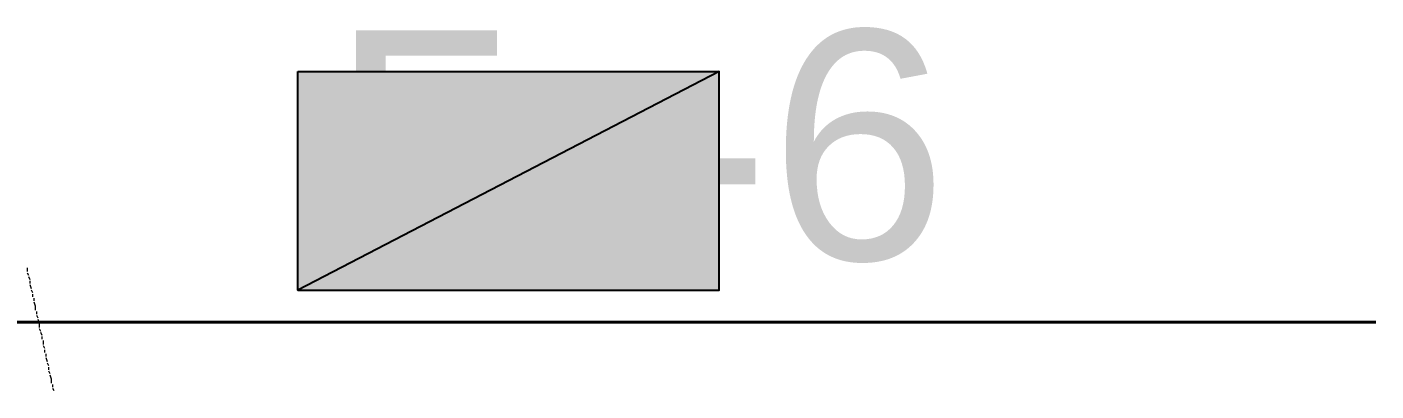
# Model space of a CAD drawing. Extents: x 8 to 21351, y 0 to 420.
# Drawn here: x 15849.2 to 15870.75, y 239.71 to 245.52 of the extents above; entities that cross this region are included whole.
import ezdxf

# ---------------------------------------------------------------- set-up
doc = ezdxf.new("R2010")
doc.units = 0
doc.styles.add('TEYPDFCAD_TEXT', font='arial.ttf')

msp = doc.modelspace()

# ---------------------------------------------------------------- hatches: boundary and pattern name
at = {"true_color": 0xffffff}
h = msp.add_hatch(color=0, dxfattribs=at)
h.paths.add_polyline_path([(15853.524, 244.814), (15860.255, 244.814), (15853.524, 241.321)])
h.paths.add_polyline_path([(15860.255, 244.814), (15853.524, 241.321), (15860.255, 241.321)])

# ---------------------------------------------------------------- linework, layer by layer
at = {"color": 7, "lineweight": 5}
for p, q in [((15849.206, 241.618), (15849.206, 241.681)), ((15849.227, 241.554), (15849.206, 241.596)), ((15849.248, 241.49), (15849.227, 241.533)), ((15849.248, 241.427), (15849.248, 241.469)), ((15849.269, 241.342), (15849.248, 241.406)), ((15849.29, 241.279), (15849.269, 241.321)), ((15849.29, 241.215), (15849.29, 241.258)), ((15849.312, 241.152), (15849.312, 241.194)), ((15849.333, 241.067), (15849.312, 241.131)), ((15849.333, 241.004), (15849.333, 241.067)), ((15849.206, 240.813), (15849.248, 240.813)), ((15849.269, 240.813), (15849.333, 240.813)), ((15849.354, 240.94), (15849.354, 240.982)), ((15849.375, 240.877), (15849.354, 240.919)), ((15849.354, 240.813), (15849.375, 240.813)), ((15849.396, 240.792), (15849.375, 240.856)), ((15849.396, 240.728), (15849.396, 240.792)), ((15849.417, 240.665), (15849.396, 240.707)), ((15849.439, 240.601), (15849.417, 240.644)), ((15849.439, 240.538), (15849.439, 240.58)), ((15849.46, 240.453), (15849.46, 240.517)), ((15849.481, 240.39), (15849.46, 240.432)), ((15849.481, 240.326), (15849.481, 240.369)), ((15849.502, 240.263), (15849.502, 240.305)), ((15849.523, 240.178), (15849.502, 240.242)), ((15849.544, 240.115), (15849.523, 240.157)), ((15849.544, 240.051), (15849.544, 240.093)), ((15849.566, 239.988), (15849.544, 240.03)), ((15849.587, 239.903), (15849.566, 239.966)), ((15849.587, 239.839), (15849.587, 239.903)), ((15849.608, 239.776), (15849.608, 239.818)), ((15849.629, 239.713), (15849.608, 239.755))]:
    msp.add_line(p, q, dxfattribs=at)
at = {"color": 0, "lineweight": 0, "true_color": 0xffffff}
msp.add_line((15853.524, 241.321), (15860.255, 241.321), dxfattribs=at)
at = {"color": 7, "lineweight": 40}
msp.add_line((15870.753, 240.813), (15843.258, 240.813), dxfattribs=at)
at = {"color": 0, "true_color": 0xffffff}
for points in [[(15853.524, 244.814), (15860.255, 244.814), (15853.524, 241.321)], [(15860.255, 244.814), (15853.524, 241.321), (15860.255, 241.321)]]:
    msp.add_lwpolyline(points, close=True, dxfattribs=at)

# ---------------------------------------------------------------- texts
at = {"color": 7, "style": 'TEYPDFCAD_TEXT'}
msp.add_text('Гс-6', height=3.6618, dxfattribs=at).set_placement((15854.032, 241.808))

doc.saveas('drawing.dxf')
